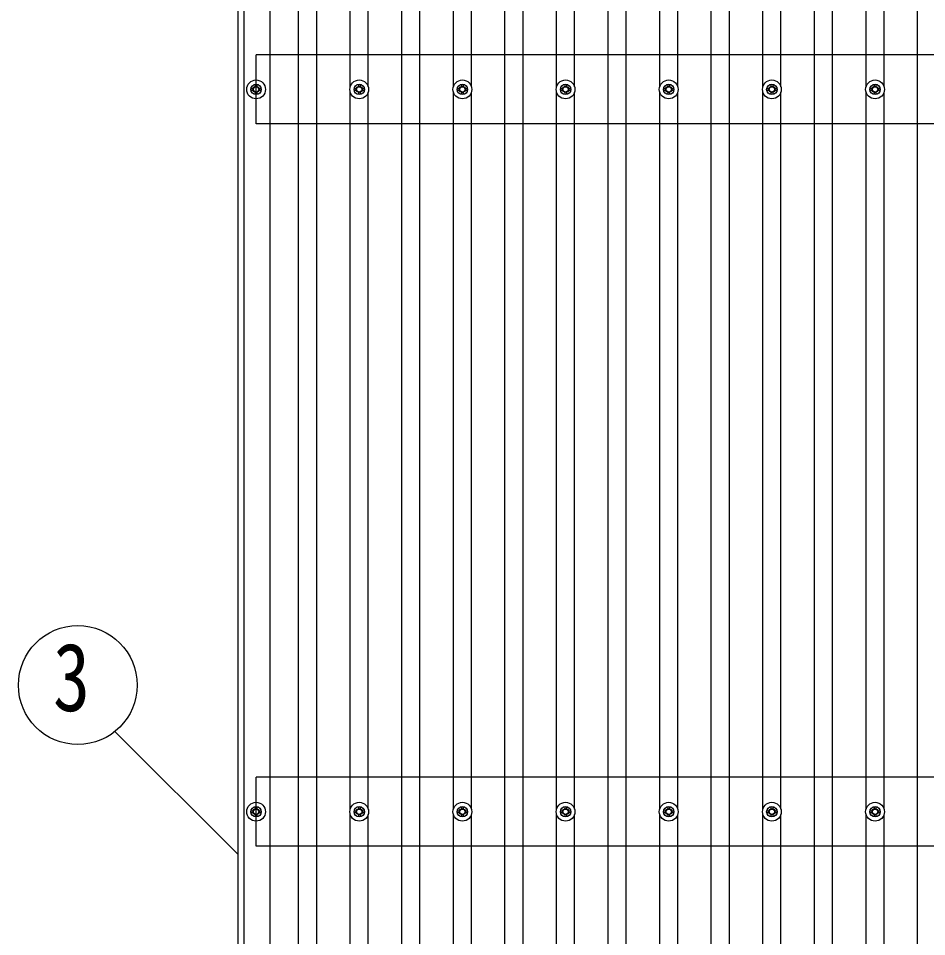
# Model space of a CAD drawing. Units: millimetres, scale not verified. Extents: x -21025 to 21025, y -14850 to 14850.
# Drawn here: x -15806 to -14045, y 2012 to 3792 of the extents above; entities that cross this region are included whole.
import ezdxf
from ezdxf.enums import TextEntityAlignment as Align

# ---------------------------------------------------------------- set-up
doc = ezdxf.new("R2010")
doc.units = ezdxf.units.MM
doc.header["$LTSCALE"] = 60
for name, color, linetype in [('0-5_YKK_13', 4, 'Continuous'), ('0-6_YKK_A1', 4, 'Continuous'), ('0-7_YKK_D', 6, 'Continuous')]:
    doc.layers.add(name, color=color, linetype=linetype)
doc.styles.add('ＭＳ ゴシック', font='')
doc.styles.get('ＭＳ ゴシック').set_extended_font_data('MS Gothic')

msp = doc.modelspace()

# ---------------------------------------------------------------- linework, layer by layer
at = {"layer": '0-5_YKK_13'}
for p, q in [((-15354.9, 3656.24), (-15350.48, 3656.24)), ((-15354.9, 3652.74), (-15350.48, 3652.74)), ((-15346.65, 3664.49), (-15346.65, 3660.07)), ((-15346.65, 3648.91), (-15346.65, 3644.49)), ((-15343.15, 3664.49), (-15343.15, 3660.07)), ((-15343.15, 3648.91), (-15343.15, 3644.49)), ((-15339.32, 3656.24), (-15334.9, 3656.24)), ((-15339.32, 3652.74), (-15334.9, 3652.74)), ((-15154.9, 3656.24), (-15150.49, 3656.24)), ((-15154.9, 3652.74), (-15150.49, 3652.74)), ((-15146.65, 3664.49), (-15146.65, 3660.07)), ((-15146.65, 3648.91), (-15146.65, 3644.49)), ((-15143.15, 3664.49), (-15143.15, 3660.07)), ((-15143.15, 3648.91), (-15143.15, 3644.49)), ((-15139.32, 3656.24), (-15134.91, 3656.24)), ((-15139.32, 3652.74), (-15134.91, 3652.74)), ((-14954.9, 3656.24), (-14950.49, 3656.24)), ((-14954.9, 3652.74), (-14950.49, 3652.74)), ((-14946.65, 3664.49), (-14946.65, 3660.07)), ((-14946.65, 3648.91), (-14946.65, 3644.49)), ((-14943.15, 3664.49), (-14943.15, 3660.07)), ((-14943.15, 3648.91), (-14943.15, 3644.49)), ((-14939.32, 3656.24), (-14934.91, 3656.24)), ((-14939.32, 3652.74), (-14934.91, 3652.74)), ((-14754.9, 3656.24), (-14750.49, 3656.24)), ((-14754.9, 3652.74), (-14750.49, 3652.74)), ((-14746.65, 3664.49), (-14746.65, 3660.07)), ((-14746.65, 3648.91), (-14746.65, 3644.49)), ((-14743.15, 3664.49), (-14743.15, 3660.07)), ((-14743.15, 3648.91), (-14743.15, 3644.49)), ((-14739.32, 3656.24), (-14734.91, 3656.24)), ((-14739.32, 3652.74), (-14734.91, 3652.74)), ((-14554.9, 3656.24), (-14550.49, 3656.24)), ((-14554.9, 3652.74), (-14550.49, 3652.74)), ((-14546.65, 3664.49), (-14546.65, 3660.07)), ((-14546.65, 3648.91), (-14546.65, 3644.49)), ((-14543.15, 3664.49), (-14543.15, 3660.07)), ((-14543.15, 3648.91), (-14543.15, 3644.49)), ((-14539.32, 3656.24), (-14534.91, 3656.24)), ((-14539.32, 3652.74), (-14534.91, 3652.74)), ((-14354.9, 3656.24), (-14350.49, 3656.24)), ((-14354.9, 3652.74), (-14350.49, 3652.74)), ((-14346.65, 3664.49), (-14346.65, 3660.07)), ((-14346.65, 3648.91), (-14346.65, 3644.49)), ((-14343.15, 3664.49), (-14343.15, 3660.07)), ((-14343.15, 3648.91), (-14343.15, 3644.49)), ((-14339.32, 3656.24), (-14334.91, 3656.24)), ((-14339.32, 3652.74), (-14334.91, 3652.74)), ((-14154.9, 3656.24), (-14150.49, 3656.24)), ((-14154.9, 3652.74), (-14150.49, 3652.74)), ((-14146.65, 3664.49), (-14146.65, 3660.07)), ((-14146.65, 3648.91), (-14146.65, 3644.49)), ((-14143.15, 3664.49), (-14143.15, 3660.07)), ((-14143.15, 3648.91), (-14143.15, 3644.49)), ((-14139.32, 3656.24), (-14134.91, 3656.24)), ((-14139.32, 3652.74), (-14134.91, 3652.74)), ((-15346.65, 2264.49), (-15346.65, 2260.07)), ((-15343.15, 2264.49), (-15343.15, 2260.07)), ((-15146.65, 2264.49), (-15146.65, 2260.07)), ((-15143.15, 2264.49), (-15143.15, 2260.07)), ((-14946.65, 2264.49), (-14946.65, 2260.07)), ((-14943.15, 2264.49), (-14943.15, 2260.07)), ((-14746.65, 2264.49), (-14746.65, 2260.07)), ((-14743.15, 2264.49), (-14743.15, 2260.07)), ((-14546.65, 2264.49), (-14546.65, 2260.07)), ((-14543.15, 2264.49), (-14543.15, 2260.07)), ((-14346.65, 2264.49), (-14346.65, 2260.07)), ((-14343.15, 2264.49), (-14343.15, 2260.07)), ((-14146.65, 2264.49), (-14146.65, 2260.07)), ((-14143.15, 2264.49), (-14143.15, 2260.07)), ((-15354.9, 2256.24), (-15350.48, 2256.24)), ((-15354.9, 2252.74), (-15350.48, 2252.74)), ((-15346.65, 2248.91), (-15346.65, 2244.49)), ((-15343.15, 2248.91), (-15343.15, 2244.49)), ((-15339.32, 2256.24), (-15334.9, 2256.24)), ((-15339.32, 2252.74), (-15334.9, 2252.74)), ((-15154.9, 2256.24), (-15150.49, 2256.24)), ((-15154.9, 2252.74), (-15150.49, 2252.74)), ((-15146.65, 2248.91), (-15146.65, 2244.49)), ((-15143.15, 2248.91), (-15143.15, 2244.49)), ((-15139.32, 2256.24), (-15134.91, 2256.24)), ((-15139.32, 2252.74), (-15134.91, 2252.74)), ((-14954.9, 2256.24), (-14950.49, 2256.24)), ((-14954.9, 2252.74), (-14950.49, 2252.74)), ((-14946.65, 2248.91), (-14946.65, 2244.49)), ((-14943.15, 2248.91), (-14943.15, 2244.49)), ((-14939.32, 2256.24), (-14934.91, 2256.24)), ((-14939.32, 2252.74), (-14934.91, 2252.74)), ((-14754.9, 2256.24), (-14750.49, 2256.24)), ((-14754.9, 2252.74), (-14750.49, 2252.74)), ((-14746.65, 2248.91), (-14746.65, 2244.49)), ((-14743.15, 2248.91), (-14743.15, 2244.49)), ((-14739.32, 2256.24), (-14734.91, 2256.24)), ((-14739.32, 2252.74), (-14734.91, 2252.74)), ((-14554.9, 2256.24), (-14550.49, 2256.24)), ((-14554.9, 2252.74), (-14550.49, 2252.74)), ((-14546.65, 2248.91), (-14546.65, 2244.49)), ((-14543.15, 2248.91), (-14543.15, 2244.49)), ((-14539.32, 2256.24), (-14534.91, 2256.24)), ((-14539.32, 2252.74), (-14534.91, 2252.74)), ((-14354.9, 2256.24), (-14350.49, 2256.24)), ((-14354.9, 2252.74), (-14350.49, 2252.74)), ((-14346.65, 2248.91), (-14346.65, 2244.49)), ((-14343.15, 2248.91), (-14343.15, 2244.49)), ((-14339.32, 2256.24), (-14334.91, 2256.24)), ((-14339.32, 2252.74), (-14334.91, 2252.74)), ((-14154.9, 2256.24), (-14150.49, 2256.24)), ((-14154.9, 2252.74), (-14150.49, 2252.74)), ((-14146.65, 2248.91), (-14146.65, 2244.49)), ((-14143.15, 2248.91), (-14143.15, 2244.49)), ((-14139.32, 2256.24), (-14134.91, 2256.24)), ((-14139.32, 2252.74), (-14134.91, 2252.74))]:
    msp.add_line(p, q, dxfattribs=at)
for centre, radius in [((-15344.9, 3654.49), 18.25), ((-15144.9, 3654.49), 18.25), ((-14944.9, 3654.49), 18.25), ((-14744.9, 3654.49), 18.25), ((-14544.9, 3654.49), 18.25), ((-14344.9, 3654.49), 18.25), ((-14144.9, 3654.49), 18.25), ((-15344.9, 3654.49), 10.15), ((-15344.9, 3654.49), 5.85), ((-15344.9, 3654.49), 5.25), ((-15144.9, 3654.49), 10.15), ((-15144.9, 3654.49), 5.85), ((-15144.9, 3654.49), 5.25), ((-14944.9, 3654.49), 10.15), ((-14944.9, 3654.49), 5.85), ((-14944.9, 3654.49), 5.25), ((-14744.9, 3654.49), 10.15), ((-14744.9, 3654.49), 5.85), ((-14744.9, 3654.49), 5.25), ((-14544.9, 3654.49), 10.15), ((-14544.9, 3654.49), 5.85), ((-14544.9, 3654.49), 5.25), ((-14344.9, 3654.49), 10.15), ((-14344.9, 3654.49), 5.85), ((-14344.9, 3654.49), 5.25), ((-14144.9, 3654.49), 10.15), ((-14144.9, 3654.49), 5.85), ((-14144.9, 3654.49), 5.25), ((-15344.9, 2254.49), 18.25), ((-15344.9, 2254.49), 10.15), ((-15344.9, 2254.49), 5.85), ((-15144.9, 2254.49), 18.25), ((-15144.9, 2254.49), 10.15), ((-15144.9, 2254.49), 5.85), ((-14944.9, 2254.49), 18.25), ((-14944.9, 2254.49), 10.15), ((-14944.9, 2254.49), 5.85), ((-14744.9, 2254.49), 18.25), ((-14744.9, 2254.49), 10.15), ((-14744.9, 2254.49), 5.85), ((-14544.9, 2254.49), 18.25), ((-14544.9, 2254.49), 10.15), ((-14544.9, 2254.49), 5.85), ((-14344.9, 2254.49), 18.25), ((-14344.9, 2254.49), 10.15), ((-14344.9, 2254.49), 5.85), ((-14144.9, 2254.49), 18.25), ((-14144.9, 2254.49), 10.15), ((-14144.9, 2254.49), 5.85), ((-15344.9, 2254.49), 5.25), ((-15144.9, 2254.49), 5.25), ((-14944.9, 2254.49), 5.25), ((-14744.9, 2254.49), 5.25), ((-14544.9, 2254.49), 5.25), ((-14344.9, 2254.49), 5.25), ((-14144.9, 2254.49), 5.25)]:
    msp.add_circle(centre, radius, dxfattribs=at)
at = {"layer": '0-6_YKK_A1'}
for p, q in [((-15379.9, 252.59), (-15379.9, 5651.01)), ((-15367.9, 252.59), (-15367.9, 5651.01)), ((-15318.4, 5624.88), (-15318.4, 283.87)), ((-15262.4, 283.87), (-15262.4, 5624.88)), ((-15227.4, 283.87), (-15227.4, 5624.88)), ((-15062.4, 283.87), (-15062.4, 5624.88)), ((-15027.4, 283.87), (-15027.4, 5624.88)), ((-14862.4, 283.87), (-14862.4, 5624.88)), ((-14827.4, 283.87), (-14827.4, 5624.88)), ((-14662.4, 283.87), (-14662.4, 5624.88)), ((-14627.4, 283.87), (-14627.4, 5624.88)), ((-14462.4, 283.87), (-14462.4, 5624.88)), ((-14427.4, 283.87), (-14427.4, 5624.88)), ((-14262.4, 283.87), (-14262.4, 5624.88)), ((-14227.4, 283.87), (-14227.4, 5624.88)), ((-14062.4, 283.87), (-14062.4, 5624.88)), ((-15162.4, 3659.68), (-15162.4, 5049.3)), ((-15127.4, 3659.66), (-15127.4, 5049.32)), ((-14962.4, 3659.68), (-14962.4, 5049.3)), ((-14927.4, 3659.66), (-14927.4, 5049.32)), ((-14762.4, 3659.68), (-14762.4, 5049.3)), ((-14727.4, 3659.66), (-14727.4, 5049.32)), ((-14562.4, 3659.68), (-14562.4, 5049.3)), ((-14527.4, 3659.66), (-14527.4, 5049.32)), ((-14362.4, 3659.68), (-14362.4, 5049.3)), ((-14327.4, 3659.66), (-14327.4, 5049.32)), ((-14162.4, 3659.68), (-14162.4, 5049.3)), ((-14127.4, 3659.66), (-14127.4, 5049.32)), ((-4544.9, 3721.49), (-15344.9, 3721.49)), ((-15344.9, 3587.49), (-15344.9, 3721.49)), ((-15162.4, 2259.68), (-15162.4, 3649.3)), ((-15127.4, 2259.66), (-15127.4, 3649.32)), ((-14962.4, 2259.68), (-14962.4, 3649.3)), ((-14927.4, 2259.66), (-14927.4, 3649.32)), ((-14762.4, 2259.68), (-14762.4, 3649.3)), ((-14727.4, 2259.66), (-14727.4, 3649.32)), ((-14562.4, 2259.68), (-14562.4, 3649.3)), ((-14527.4, 2259.66), (-14527.4, 3649.32)), ((-14362.4, 2259.68), (-14362.4, 3649.3)), ((-14327.4, 2259.66), (-14327.4, 3649.32)), ((-14162.4, 2259.68), (-14162.4, 3649.3)), ((-14127.4, 2259.66), (-14127.4, 3649.32)), ((-4544.9, 3587.49), (-15344.9, 3587.49)), ((-4544.9, 2321.49), (-15344.9, 2321.49)), ((-15344.9, 2187.49), (-15344.9, 2321.49)), ((-15162.4, 859.67), (-15162.4, 2249.3)), ((-15127.4, 859.67), (-15127.4, 2249.32)), ((-14962.4, 859.67), (-14962.4, 2249.3)), ((-14927.4, 859.67), (-14927.4, 2249.32)), ((-14762.4, 859.67), (-14762.4, 2249.3)), ((-14727.4, 859.67), (-14727.4, 2249.32)), ((-14562.4, 859.67), (-14562.4, 2249.3)), ((-14527.4, 859.67), (-14527.4, 2249.32)), ((-14362.4, 859.67), (-14362.4, 2249.3)), ((-14327.4, 859.67), (-14327.4, 2249.32)), ((-14162.4, 859.67), (-14162.4, 2249.3)), ((-14127.4, 859.67), (-14127.4, 2249.32)), ((-4544.9, 2187.49), (-15344.9, 2187.49))]:
    msp.add_line(p, q, dxfattribs=at)
at = {"layer": '0-7_YKK_D'}
msp.add_line((-15618.61, 2409.98), (-15380.55, 2171.91), dxfattribs=at)
msp.add_circle((-15690.57, 2499.94), 115.2, dxfattribs=at)

# ---------------------------------------------------------------- texts
at = {"layer": '0-7_YKK_D', "style": 'ＭＳ ゴシック', "width": 0.8}
msp.add_text('3', height=132, dxfattribs=at).set_placement((-15738.57, 2409.94), align=Align.BOTTOM_LEFT)

doc.saveas('drawing.dxf')
